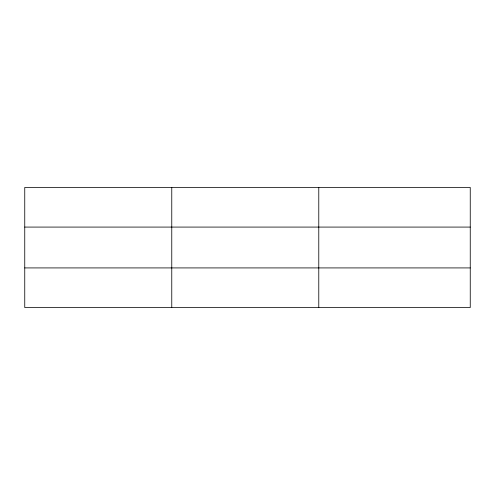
<?xml version="1.0" encoding="UTF-8"?>
<svg xmlns="http://www.w3.org/2000/svg" width="495" height="495" viewBox="0 0 495 495"><rect width="100%" height="100%" fill="white"/><g stroke="black" fill="none" stroke-linecap="round" stroke-linejoin="round"><path stroke-width="0.74" d="M171.765 307.556L171.765 187.444M318.78 307.556L318.78 187.444M470.25 267.919L470.25 307.556L24.75 307.556L24.75 187.444L470.25 187.444L470.25 267.919L24.75 267.919M24.75 227.081L470.25 227.081"/></g></svg>
